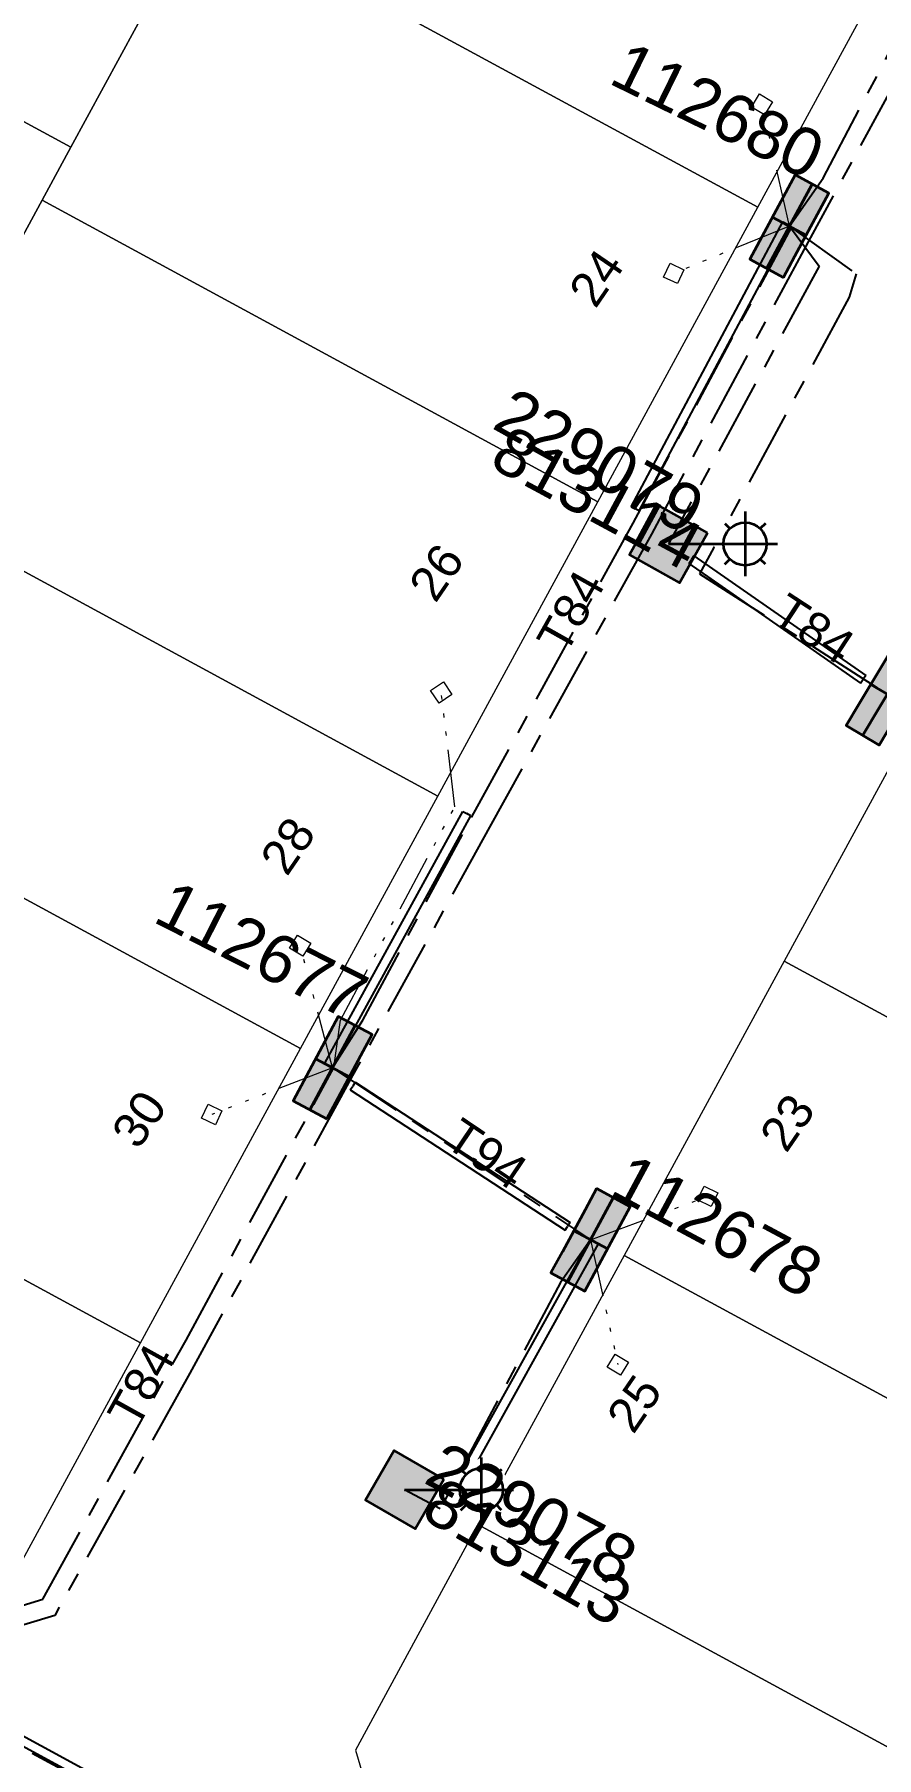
# Model space of a CAD drawing. Header units: metres. Extents: x 293418 to 294566, y 6233478 to 6234177.
# Drawn here: x 293565 to 293608.9, y 6233645.8 to 6233735.8 of the extents above; entities that cross this region are included whole.
import ezdxf
from ezdxf.enums import TextEntityAlignment as Align

# ---------------------------------------------------------------- set-up
doc = ezdxf.new("R2010")
doc.units = ezdxf.units.M
doc.linetypes.add('Cable Exist UG', pattern=[7, 4, -1, 1, -1])
doc.linetypes.add('PHANTOMX2', pattern=[6.6, 3, -0.75, 0.2, -0.75, 0.2, -0.75, 0.2, -0.75])
doc.layers.get('0').update_dxf_attribs({"color": 6})
for name, color, linetype, lineweight in [('_User_LV_Exist', 5, 'Continuous', 35), ('Cadastre Land Parcels_SP_EXT', 118, 'Continuous', 15), ('Mains_HV_EXT', 13, 'Continuous', 25), ('Mains_LV_EXT', 163, 'Continuous', 25), ('Mains_LV_SL_EXT', 135, 'Continuous', 25), ('Services_SP_EXT', 42, 'PHANTOMX2', 20)]:
    doc.layers.add(name, color=color, linetype=linetype, lineweight=lineweight)
for name, color, linetype in [('Duct_SP_EXT', 30, 'Continuous'), ('Equip_SP_SL_EXT', 7, 'Continuous'), ('SupportsUG_SP_LV_EXT', 7, 'Continuous'), ('SupportsUG_SP_LV_SL_EXT', 7, 'Continuous')]:
    doc.layers.add(name, color=color, linetype=linetype)
doc.layers.add('Features_HIDE', color=1, linetype='Continuous', plot=False)
doc.styles.add('COLUMN_LABEL', font='arial.ttf', dxfattribs={"height": 2})
doc.styles.add('iecARIAL', font='arial.ttf', dxfattribs={"height": 2})
doc.styles.add('POLE_LABEL', font='arial.ttf', dxfattribs={"height": 2})
doc.styles.add('SL_LABEL', font='arial.ttf', dxfattribs={"height": 2})
doc.styles.get("Standard").update_dxf_attribs({"font": 'arial.ttf'})

# ---------------------------------------------------------------- blocks, each defined once
blk = doc.blocks.new('SL_LANTERN_EXT')
at = {"flags": 9}
for tag, p in [('LRATECODE', (-7.4, 0)), ('LOUTREACHVOCAB', (-7.2, 0)), ('LOUTREACH', (-7, 0)), ('LANTNUMBER', (-6.6, 0)), ('LNEW', (-6.4, 0)), ('LMASTVOCAB', (-6.2, 0)), ('LMAST', (-6, 0)), ('LLAMPVOCAB', (-5.8, 0)), ('LLAMP', (-5.6, 0)), ('LEXIST', (-5.4, 0)), ('LCHARGE3PERCENT', (-5.2, 0)), ('LCHARGE3', (-5, 0)), ('LCHARGE2PERCENT', (-4.8, 0)), ('LCHARGE2', (-4.6, 0)), ('LCHARGE1PERCENT', (-4.4, 0)), ('LCHARGE1', (-4.2, 0)), ('LCATEGORY', (-4, 0)), ('LBRACKETVOCAB', (-3.8, 0)), ('LBRACKET', (-3.6, 0)), ('LKINGHEIGHT', (-3.4, 0)), ('CREPLACE', (-3.2, 0)), ('CREMOVE', (-3, 0)), ('CNUMBER', (-2.8, 0)), ('CNEW', (-2.6, 0)), ('CEXIST', (-2.4, 0)), ('USAGE', (-2.2, 0)), ('STATE', (-2, 0)), ('OWNED_BY', (-1.8, 0)), ('ORIENTATION', (-1.6, 0)), ('OPERATING_VOLTAGE', (-1.4, 0)), ('NO_PHASES', (-1.2, 0)), ('LANTERN_TYPE', (-1, 0)), ('LANTERN_PURPOSE', (-0.8, 0)), ('CONTROL_TYPE', (-0.6, 0)), ('CONSTRUCTED_VOLTAGE', (-0.4, 0))]:
    blk.add_attdef(tag, text='', height=0.001, rotation=270, dxfattribs=at).set_placement(p, align=Align.MIDDLE_LEFT)
at = {"style": 'SL_LABEL', "flags": 9}
blk.add_attdef('STREET_CODE', text='', height=0.001, rotation=270, dxfattribs=at).set_placement((0.001, 0), align=Align.MIDDLE_LEFT)
at = {"flags": 1}
blk.add_attdef('Z', (0, 0), '', height=0.001, rotation=270, dxfattribs=at)
at = {"width": 0.9}
blk.add_attdef('LNUMBER', text='', height=1, dxfattribs=at).set_placement((7, -1), align=Align.MIDDLE_LEFT)
at = {"flags": 9}
for tag, p in [('LREMOVE', (0, -7.6)), ('LREPLACE', (0, -7.8)), ('LTYPE', (0, -8)), ('LTYPEVOCAB', (0, -8.2)), ('LEGEND', (0, -8.4)), ('SUBURB', (0, -8.6)), ('STREETNAME', (0, -8.8)), ('LOCATION', (0, -9)), ('NOTES', (0, -9.2)), ('MAINTAINED_BY', (0, -9.863))]:
    blk.add_attdef(tag, text='', height=0.001, dxfattribs=at).set_placement(p, align=Align.MIDDLE_LEFT)
blk.add_attdef('OPERATED_BY', (0, -9.607), '', height=0.001, dxfattribs=at)
at = {"layer": 'Features_HIDE', "width": 0.9}
blk.add_attdef('ASSET_NUM', text='', height=1, dxfattribs=at).set_placement((7, 1), align=Align.MIDDLE_LEFT)
blk.add_wipeout([(5.688, 0), (5.061, -1.061), (4, -1.688), (2.939, -1.061), (2.313, 0), (2.939, 1.061), (4, 1.687), (5.061, 1.061)])
for p, q in [((2.939, 1.061), (3.205, 0.795)), ((4, 1.687), (4, 0)), ((5.061, 1.061), (4.795, 0.795)), ((0, 0), (4, 0)), ((2.939, -1.061), (3.205, -0.795)), ((4, 0), (5.688, 0)), ((4, 0), (4, -1.688)), ((5.061, -1.061), (4.795, -0.795))]:
    blk.add_line(p, q)
blk.add_circle((4, 0), 1.125)
blk = doc.blocks.new('CCP_EXT')
at = {"flags": 9}
for tag, p in [('STATE', (0, -1.8)), ('USAGE', (0, -1.2)), ('LEGEND', (0, -1.4)), ('LIFE_SUPPORT', (0, -1.6)), ('NOTES', (0, -2))]:
    blk.add_attdef(tag, text='', height=0.2, dxfattribs=at).set_placement(p, align=Align.MIDDLE_LEFT)
blk.add_wipeout([(0, 0.566), (0.566, 0), (0, -0.566), (-0.566, 0)])
blk.add_lwpolyline([(-0.566, 0), (0, 0.566), (0.566, 0), (0, -0.566), (-0.566, 0)])
at = {"flags": 1}
blk.add_attdef('Z', (0, 0), '', height=0.2, dxfattribs=at)
at = {"flags": 9}
for tag, p in [('CCP_TYPE', (0, 0)), ('OPERATING_VOLTAGE', (0, -0.6)), ('ORIENTATION', (0, -0.8)), ('OWNED_BY', (0, -1)), ('CONSTRUCTED_VOLTAGE', (0, -0.2)), ('NO_PHASES', (0, -0.4))]:
    blk.add_attdef(tag, text='', height=0.2, dxfattribs=at).set_placement(p, align=Align.MIDDLE_LEFT)
blk = doc.blocks.new('PILLAR_EXT')
blk.add_hatch(color=256).paths.add_polyline_path([(-2.5, 1), (-2.5, -1), (2.5, -1), (2.5, 1)])
for p, q in [((0, 1), (0, -1)), ((-2.5, 0), (2.5, 0))]:
    blk.add_line(p, q)
at = {"ltscale": 10}
blk.add_line((2.5, 0), (-2.5, 0), dxfattribs=at)
blk.add_lwpolyline([(-2.5, -1), (-1.25, -1), (1.25, -1), (2.5, -1), (2.5, 1), (-2.5, 1)], close=True)
at = {"width": 0.9, "flags": 8}
blk.add_attdef('ASSET_NUM', text='', height=2, rotation=90, dxfattribs=at).set_placement((-2, 4), align=Align.MIDDLE_LEFT)
for tag, p, flags in [('OWNED_BY', (0, -0.2), 9), ('STATE', (0, -0.4), 9), ('SUPPORT_TYPE', (0, -0.6), 9), ('USAGE', (0, -0.8), 9), ('LEGEND', (0, -1), 9), ('STREETNAME', (0, -1.8), 9), ('SUBURB', (0, -2), 1), ('LOCATION', (0, -1.2), 9), ('NOTES', (0, -1.4), 9), ('PARENT', (0, -1.6), 9)]:
    blk.add_attdef(tag, p, '', height=0.2, dxfattribs=dict(flags=flags))
blk = doc.blocks.new('COLUMN_EXT')
blk.add_hatch(color=256).paths.add_polyline_path([(1.5, -1.5), (1.5, 1.5), (-1.5, 1.5), (-1.5, -1.5)])
blk.add_lwpolyline([(1.5, 1.5), (-1.5, 1.5), (-1.5, -1.5), (1.5, -1.5)], close=True)
at = {"flags": 9}
for tag, p in [('SUBURB', (-1.813, 1.8)), ('NOTES', (-1.813, 2)), ('STREETNAME', (-1.813, 1.6)), ('LOCATION', (-1.813, 1.4)), ('LEGEND', (-1.813, 1.2)), ('USAGE', (-1.813, 1)), ('STATE', (-1.813, 0.8)), ('COLUMN_TYPE', (-1.813, 0.4)), ('OWNED_BY', (-1.813, 0.6))]:
    blk.add_attdef(tag, text='', height=0.2, rotation=180, dxfattribs=at).set_placement(p, align=Align.MIDDLE_LEFT)
at = {"flags": 1}
blk.add_attdef('Z', (-1.813, 2.351), '', height=0.2, rotation=180, dxfattribs=at)
at = {"flags": 9}
for tag, style, p in [('STRUCTURE_PLANT_NUMBER', 'POLE_LABEL', (-1.813, -0.031)), ('STREET_CODE', 'COLUMN_LABEL', (-1.813, 0.2))]:
    blk.add_attdef(tag, text='', height=0.2, rotation=180, dxfattribs=dict(at, style=style)).set_placement(p, align=Align.MIDDLE_LEFT)
at = {"style": 'COLUMN_LABEL', "width": 0.9, "flags": 8}
blk.add_attdef('ASSET_NUM', text='', height=2, rotation=270, dxfattribs=at).set_placement((2, -4), align=Align.MIDDLE_LEFT)

msp = doc.modelspace()

# ---------------------------------------------------------------- linework, layer by layer
at = {"layer": 'Cadastre Land Parcels_SP_EXT', "linetype": 'Continuous'}
for points in [[(293572.847, 6233740.876), (293542.525, 6233757.34), (293536.56, 6233746.355), (293566.882, 6233729.891), (293572.847, 6233740.876)], [(293610.606, 6233741.252), (293581.603, 6233757), (293578.812, 6233751.861), (293573.728, 6233742.498), (293602.731, 6233726.75), (293610.606, 6233741.252)], [(293565.377, 6233727.118), (293566.882, 6233729.891), (293536.56, 6233746.355), (293529.402, 6233733.172), (293559.724, 6233716.708), (293565.377, 6233727.118)], [(293602.731, 6233726.75), (293573.728, 6233742.498), (293572.847, 6233740.876), (293566.882, 6233729.891), (293565.377, 6233727.118), (293594.38, 6233711.37), (293602.731, 6233726.75)], [(293594.38, 6233711.37), (293565.377, 6233727.118), (293559.724, 6233716.708), (293557.025, 6233711.738), (293586.029, 6233695.99), (293594.38, 6233711.37)], [(293586.029, 6233695.99), (293557.025, 6233711.738), (293553.759, 6233705.722), (293549.867, 6233698.556), (293578.871, 6233682.806), (293586.029, 6233695.99)], [(293634.069, 6233673.379), (293640.273, 6233684.806), (293611.27, 6233700.554), (293604.111, 6233687.371), (293633.115, 6233671.623), (293634.069, 6233673.379)], [(293578.871, 6233682.806), (293549.867, 6233698.556), (293546.6, 6233692.539), (293541.515, 6233683.177), (293570.518, 6233667.426), (293578.871, 6233682.806)], [(293625.717, 6233657.998), (293633.115, 6233671.623), (293604.111, 6233687.371), (293595.76, 6233671.99), (293624.763, 6233656.241), (293625.717, 6233657.998)], [(293564.145, 6233655.693), (293570.518, 6233667.426), (293541.515, 6233683.177), (293540.634, 6233681.554), (293532.281, 6233666.173), (293556.009, 6233653.284), (293564.145, 6233655.693)], [(293617.365, 6233642.618), (293624.763, 6233656.241), (293595.76, 6233671.99), (293588.124, 6233657.927), (293617.127, 6233642.179), (293617.365, 6233642.618)], [(293617.127, 6233642.179), (293588.124, 6233657.927), (293581.726, 6233646.145), (293584.136, 6233638.009), (293607.866, 6233625.123), (293617.127, 6233642.179)]]:
    msp.add_lwpolyline(points, close=True, dxfattribs=at)
at = {"layer": 'Duct_SP_EXT'}
for p, q in [((293604.043, 6233725.983), (293604.254, 6233725.871)), ((293604.466, 6233725.758), (293604.254, 6233725.871)), ((293596.124, 6233711.109), (293596.335, 6233710.997)), ((293596.547, 6233710.884), (293596.335, 6233710.997)), ((293599.127, 6233708.144), (293599.264, 6233708.341)), ((293599.127, 6233708.144), (293608.09, 6233701.892)), ((293599.401, 6233708.538), (293599.264, 6233708.341)), ((293599.401, 6233708.538), (293608.364, 6233702.286)), ((293608.09, 6233701.892), (293608.227, 6233702.089)), ((293608.364, 6233702.286), (293608.227, 6233702.089)), ((293580.128, 6233682.035), (293587.328, 6233695.186)), ((293587.328, 6233695.186), (293587.539, 6233695.071)), ((293580.549, 6233681.805), (293587.749, 6233694.955)), ((293587.749, 6233694.955), (293587.539, 6233695.071)), ((293580.128, 6233682.035), (293580.338, 6233681.92)), ((293580.549, 6233681.805), (293580.338, 6233681.92)), ((293581.46, 6233680.634), (293581.592, 6233680.835)), ((293581.723, 6233681.036), (293581.592, 6233680.835)), ((293581.723, 6233681.036), (293592.934, 6233673.706)), ((293581.46, 6233680.634), (293592.671, 6233673.304)), ((293592.934, 6233673.706), (293592.803, 6233673.505)), ((293593.974, 6233672.834), (293586.622, 6233659.564)), ((293592.671, 6233673.304), (293592.803, 6233673.505)), ((293593.974, 6233672.834), (293594.184, 6233672.718)), ((293594.394, 6233672.601), (293594.184, 6233672.718)), ((293586.622, 6233659.564), (293586.832, 6233659.448)), ((293587.042, 6233659.331), (293586.832, 6233659.448)), ((293557.776, 6233650.477), (293581.727, 6233637.478)), ((293557.547, 6233650.055), (293581.498, 6233637.056))]:
    msp.add_line(p, q, dxfattribs=at)
at = {"layer": 'Mains_LV_EXT', "linetype": 'Cable Exist UG'}
for points in [[(293604.384, 6233725.763), (293606.147, 6233728.279), (293606.147, 6233728.279), (293612.413, 6233740.194), (293620.519, 6233755.157)], [(293604.384, 6233725.763), (293607.87, 6233723.267), (293607.504, 6233722.061), (293607.504, 6233722.061), (293599.697, 6233707.606), (293609.491, 6233701.315)], [(293580.537, 6233681.798), (293594.003, 6233672.807)]]:
    msp.add_lwpolyline(points, dxfattribs=at)
at = {"layer": 'Mains_LV_SL_EXT', "linetype": 'Cable Exist UG'}
msp.add_lwpolyline([(293594.003, 6233672.807), (293592.434, 6233670.582), (293592.434, 6233670.582), (293586.154, 6233658.759), (293584.299, 6233659.751)], dxfattribs=at)

# ---------------------------------------------------------------- block references
at = {"layer": '_User_LV_Exist'}
ref = msp.add_blockref('PILLAR_EXT', (293609.491, 6233701.315), dxfattribs=dict(at, rotation=239.2012417093758))
ref.add_attrib('ASSET_NUM', '112679', dxfattribs={"layer": '0', "height": 2.5, "rotation": 328.99048, "style": 'iecARIAL'}).set_placement((293610.991, 6233704.815), align=Align.MIDDLE_LEFT)
at = {"layer": 'SupportsUG_SP_LV_EXT'}
ref = msp.add_blockref('PILLAR_EXT', (293609.491, 6233701.315), dxfattribs=dict(at, rotation=239.2012417093758))
ref.add_attrib('ASSET_NUM', '112679', dxfattribs={"layer": '0', "height": 2.5, "rotation": 328.99048, "style": 'iecARIAL'}).set_placement((293610.991, 6233704.815), align=Align.MIDDLE_LEFT)

# ---------------------------------------------------------------- texts
at = {"layer": 'Features_HIDE'}
for s, rotation, p in [('24', 55.59734, (293594.256, 6233721.402)), ('26', 55.59734, (293585.906, 6233706.021)), ('28', 55.59734, (293578.15, 6233691.74)), ('30', 55.80986, (293570.396, 6233677.458)), ('23', 55.59734, (293604.218, 6233677.284)), ('25', 55.59734, (293596.234, 6233662.594))]:
    msp.add_text(s, height=1.8, rotation=rotation, dxfattribs=at).set_placement(p)
at = {"layer": 'Mains_LV_EXT'}
for s, rotation, p in [('T84', 60.67556, (293592.695, 6233703.298)), ('T84', 326.78914, (293603.347, 6233705.161)), ('T94', 325.93508, (293586.28, 6233677.764)), ('T84', 60.98409, (293570.294, 6233662.876))]:
    msp.add_text(s, height=1.8, rotation=rotation, dxfattribs=at).set_placement(p)

# ---------------------------------------------------------------- next in the draw order: block references
at = {"layer": 'Services_SP_EXT'}
for p, rotation in [((293602.954, 6233732.121), 283.7546546988256), ((293598.342, 6233723.297), 19.7546546237975), ((293586.212, 6233701.401), 168.8856779492689), ((293578.845, 6233688.174), 283.8438139878201), ((293574.23, 6233679.355), 19.84381385774346), ((293600.116, 6233675.079), 199.6740906592391), ((293595.428, 6233666.287), 103.6740902724184)]:
    msp.add_blockref('CCP_EXT', p, dxfattribs=dict(at, rotation=rotation))

# ---------------------------------------------------------------- next in the draw order: linework, layer by layer
at = {"layer": 'Duct_SP_EXT'}
for p, q in [((293596.124, 6233711.109), (293604.043, 6233725.983)), ((293596.547, 6233710.884), (293604.466, 6233725.758)), ((293594.394, 6233672.601), (293587.042, 6233659.331))]:
    msp.add_line(p, q, dxfattribs=at)
at = {"layer": 'Mains_HV_EXT', "linetype": 'Cable Exist UG'}
msp.add_lwpolyline([(293613.36, 6233739.637), (293605.48, 6233725.175), (293597.175, 6233709.677), (293588.727, 6233694.368), (293581.496, 6233681.231), (293573.083, 6233665.84), (293566.04, 6233653.187), (293559.814, 6233651.31), (293558.039, 6233650.757), (293558.039, 6233650.757), (293555.478, 6233649.915), (293530.512, 6233663.425), (293526.67, 6233665.205), (293528.698, 6233670.124), (293527.017, 6233670.977)], dxfattribs=at)
at = {"layer": 'Mains_LV_EXT', "linetype": 'Cable Exist UG'}
for points in [[(293580.537, 6233681.798), (293582.124, 6233684.29), (293582.124, 6233684.29), (293587.812, 6233694.912), (293596.222, 6233710.246), (293604.515, 6233725.725)], [(293531.11, 6233664.235), (293532.046, 6233663.715), (293532.046, 6233663.715), (293549.246, 6233654.159), (293550.392, 6233653.604), (293550.392, 6233653.604), (293555.692, 6233651.065), (293565.415, 6233654.031), (293572.227, 6233666.389), (293572.894, 6233667.561), (293572.894, 6233667.561), (293580.604, 6233681.804)], [(293527.017, 6233670.977), (293527.772, 6233668.753), (293525.955, 6233664.355), (293526.465, 6233664.049), (293526.465, 6233664.049), (293528.383, 6233663.078), (293529.126, 6233662.739), (293529.126, 6233662.739), (293529.527, 6233660.148), (293547.348, 6233650.608), (293548.456, 6233650.057), (293553.473, 6233647.429), (293556.162, 6233645.906), (293558.679, 6233649.286), (293558.679, 6233649.286), (293583.004, 6233636.259), (293606.675, 6233623.406)]]:
    msp.add_lwpolyline(points, dxfattribs=at)
at = {"layer": 'Mains_LV_SL_EXT', "linetype": 'Cable Exist UG'}
msp.add_lwpolyline([(293604.384, 6233725.763), (293605.934, 6233723.677), (293605.934, 6233723.677), (293598.068, 6233709.165)], dxfattribs=at)
at = {"layer": 'Services_SP_EXT'}
for points in [[(293604.384, 6233725.763), (293602.954, 6233732.121)], [(293604.384, 6233725.763), (293598.342, 6233723.297)], [(293580.604, 6233681.804), (293580.951, 6233684.276), (293580.951, 6233684.276), (293586.92, 6233695.432), (293586.212, 6233701.401)], [(293580.537, 6233681.798), (293578.845, 6233688.174)], [(293580.537, 6233681.798), (293574.23, 6233679.355)], [(293594.003, 6233672.807), (293600.116, 6233675.078)], [(293594.003, 6233672.807), (293595.428, 6233666.287)]]:
    msp.add_lwpolyline(points, dxfattribs=at)

# ---------------------------------------------------------------- next in the draw order: block references
at = {"layer": '_User_LV_Exist'}
ref = msp.add_blockref('PILLAR_EXT', (293604.384, 6233725.763), dxfattribs=dict(at, rotation=61.75465453267336))
ref.add_attrib('ASSET_NUM', '112680', dxfattribs={"layer": '0', "height": 2.5, "rotation": 333.92765, "style": 'iecARIAL'}).set_placement((293605.884, 6233729.263), align=Align.MIDDLE_RIGHT)
ref = msp.add_blockref('PILLAR_EXT', (293580.537, 6233681.798), dxfattribs=dict(at, rotation=61.84381424740292))
ref.add_attrib('ASSET_NUM', '112677', dxfattribs={"layer": '0', "height": 2.5, "rotation": 333.08692, "style": 'iecARIAL'}).set_placement((293582.037, 6233685.298), align=Align.MIDDLE_RIGHT)
ref = msp.add_blockref('PILLAR_EXT', (293594.003, 6233672.807), dxfattribs=dict(at, rotation=241.6740905735046))
ref.add_attrib('ASSET_NUM', '112678', dxfattribs={"layer": '0', "height": 2.5, "rotation": 331.77062, "style": 'iecARIAL'}).set_placement((293595.503, 6233676.307), align=Align.MIDDLE_LEFT)
at = {"layer": 'SupportsUG_SP_LV_EXT'}
ref = msp.add_blockref('PILLAR_EXT', (293604.384, 6233725.763), dxfattribs=dict(at, rotation=61.75465453267336))
ref.add_attrib('ASSET_NUM', '112680', dxfattribs={"layer": '0', "height": 2.5, "rotation": 333.92765, "style": 'iecARIAL'}).set_placement((293605.884, 6233729.263), align=Align.MIDDLE_RIGHT)
ref = msp.add_blockref('PILLAR_EXT', (293580.537, 6233681.798), dxfattribs=dict(at, rotation=61.84381424740292))
ref.add_attrib('ASSET_NUM', '112677', dxfattribs={"layer": '0', "height": 2.5, "rotation": 333.08692, "style": 'iecARIAL'}).set_placement((293582.037, 6233685.298), align=Align.MIDDLE_RIGHT)
ref = msp.add_blockref('PILLAR_EXT', (293594.003, 6233672.807), dxfattribs=dict(at, rotation=241.6740905735046))
ref.add_attrib('ASSET_NUM', '112678', dxfattribs={"layer": '0', "height": 2.5, "rotation": 331.77062, "style": 'iecARIAL'}).set_placement((293595.503, 6233676.307), align=Align.MIDDLE_LEFT)

# ---------------------------------------------------------------- next in the draw order: block references
at = {"layer": 'Equip_SP_SL_EXT'}
ref = msp.add_blockref('SL_LANTERN_EXT', (293598.068, 6233709.165), dxfattribs=at)
ref.add_attrib('ASSET_NUM', '229079', dxfattribs={"layer": '0', "height": 2.5, "rotation": 330.87082, "style": 'iecARIAL'}).set_placement((293599.568, 6233710.665), align=Align.MIDDLE_RIGHT)
ref = msp.add_blockref('SL_LANTERN_EXT', (293584.299, 6233659.751), dxfattribs=at)
ref.add_attrib('ASSET_NUM', '229078', dxfattribs={"layer": '0', "height": 2.5, "rotation": 332.05886, "style": 'iecARIAL'}).set_placement((293585.799, 6233661.251), align=Align.MIDDLE_LEFT)

# ---------------------------------------------------------------- next in the draw order: block references
at = {"layer": 'SupportsUG_SP_LV_SL_EXT'}
ref = msp.add_blockref('COLUMN_EXT', (293598.068, 6233709.165), dxfattribs=dict(at, rotation=330.8075369476604))
ref.add_attrib('ASSET_NUM', '813114', dxfattribs={"layer": '0', "height": 2.5, "rotation": 331.62547, "style": 'COLUMN_LABEL'}).set_placement((293600.068, 6233709.915), align=Align.TOP_RIGHT)
ref = msp.add_blockref('COLUMN_EXT', (293584.299, 6233659.751), dxfattribs=dict(at, rotation=330.0684883530502))
ref.add_attrib('ASSET_NUM', '813113', dxfattribs={"layer": '0', "height": 2.5, "rotation": 330.14096, "style": 'COLUMN_LABEL'}).set_placement((293586.299, 6233660.501), align=Align.TOP_LEFT)

# ---------------------------------------------------------------- next in the draw order: block references
at = {"layer": '_User_LV_Exist'}
ref = msp.add_blockref('SL_LANTERN_EXT', (293598.068, 6233709.165), dxfattribs=at)
ref.add_attrib('ASSET_NUM', '229079', dxfattribs={"layer": '0', "height": 2.5, "rotation": 330.87082, "style": 'iecARIAL'}).set_placement((293599.568, 6233710.665), align=Align.MIDDLE_RIGHT)
ref = msp.add_blockref('SL_LANTERN_EXT', (293584.299, 6233659.751), dxfattribs=at)
ref.add_attrib('ASSET_NUM', '229078', dxfattribs={"layer": '0', "height": 2.5, "rotation": 332.05886, "style": 'iecARIAL'}).set_placement((293585.799, 6233661.251), align=Align.MIDDLE_LEFT)

# ---------------------------------------------------------------- next in the draw order: block references
ref = msp.add_blockref('COLUMN_EXT', (293598.068, 6233709.165), dxfattribs=dict(at, rotation=330.8075369476604))
ref.add_attrib('ASSET_NUM', '813114', dxfattribs={"layer": '0', "height": 2.5, "rotation": 331.62547, "style": 'COLUMN_LABEL'}).set_placement((293600.068, 6233709.915), align=Align.TOP_RIGHT)
ref = msp.add_blockref('COLUMN_EXT', (293584.299, 6233659.751), dxfattribs=dict(at, rotation=330.0684883530502))
ref.add_attrib('ASSET_NUM', '813113', dxfattribs={"layer": '0', "height": 2.5, "rotation": 330.14096, "style": 'COLUMN_LABEL'}).set_placement((293586.299, 6233660.501), align=Align.TOP_LEFT)

doc.saveas('drawing.dxf')
